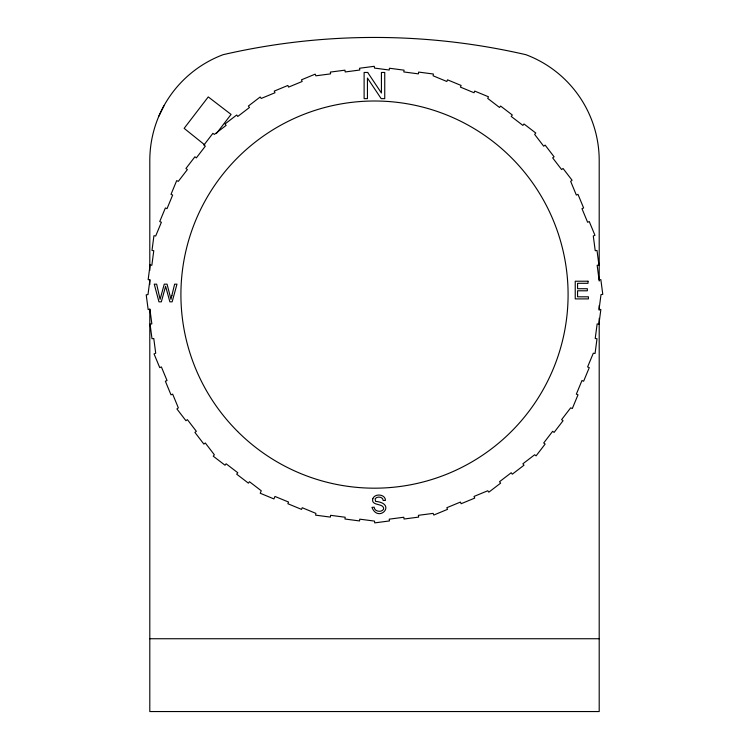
<?xml version="1.0" encoding="UTF-8"?>
<svg xmlns="http://www.w3.org/2000/svg" width="749" height="749" viewBox="0 0 749 749"><rect width="100%" height="100%" fill="white"/><g stroke="black" fill="none" stroke-linecap="round" stroke-linejoin="round"><path stroke-width="1.12" d="M158.891 116.104L163.891 105.862M216.367 133.594L231.076 114.428L208.259 96.911L184.142 128.351L204.767 144.922M149.8 638.738L599.2 638.738M599.2 281.025L599.2 160.52A113.062 113.062 0 0 0 525.92 54.696A673.37 673.37 0 0 0 223.08 54.696A113.062 113.062 0 0 0 149.8 160.52L149.8 270.492M599.2 305.508L599.2 310.273M599.2 318.372L599.2 711.55L149.8 711.55L149.8 309.019M149.8 279.789L149.8 284.536M150.072 265.043L148.152 279.639L149.931 279.873L147.993 294.591L146.214 294.825L148.152 309.543L149.931 309.309L151.85 323.905L150.072 324.139L151.991 338.735L153.779 338.501L155.708 353.219L154.051 353.903L159.734 367.619L161.391 366.935L167.027 380.529L165.37 381.222L170.997 394.817L172.663 394.133L178.337 407.849L176.914 408.945L185.949 420.723L187.381 419.627L196.341 431.302L194.909 432.398L203.868 444.073L205.301 442.977L214.336 454.755L213.24 456.178L225.018 465.223L226.114 463.79L237.789 472.75L236.693 474.183L248.378 483.142L249.473 481.719L261.251 490.754L260.212 493.245L273.928 498.928L274.967 496.437L288.562 502.064L287.878 503.731L301.529 509.386L302.221 507.719L315.872 513.383L315.638 515.162L330.356 517.1L330.599 515.321L345.186 517.241L344.952 519.02L359.548 520.939L359.782 519.16L374.5 521.098L374.734 522.877L389.452 520.939L389.218 519.16L403.814 517.241L404.048 519.02L418.644 517.1L418.401 515.321L433.128 513.383L433.811 515.04L447.528 509.357L446.844 507.7L460.438 502.064L461.122 503.731L474.726 498.094L474.033 496.437L487.749 490.754L488.844 492.177L500.622 483.142L499.527 481.719L511.211 472.75L512.307 474.183L523.982 465.223L522.886 463.79L534.664 454.755L536.087 455.851L545.132 444.073L543.699 442.977L552.659 431.302L554.091 432.398L563.051 420.723L561.619 419.627L570.663 407.849L572.32 408.533L578.003 394.817L576.337 394.133L581.973 380.529L583.63 381.222L589.266 367.619L587.609 366.935L593.292 353.219L595.071 353.453L597.009 338.735L595.221 338.501L597.15 323.905L598.928 324.139L600.848 309.543L599.069 309.309L601.007 294.591L602.786 294.357L600.848 279.639L599.069 279.873L597.15 265.277L598.928 265.043L597.009 250.456L595.221 250.69L593.292 235.972L594.949 235.28L589.266 221.564L587.609 222.256L581.973 208.653L583.63 207.969L578.003 194.365L576.337 195.058L570.663 181.342L572.086 180.247L563.051 168.469L561.619 169.564L552.659 157.889L554.091 156.794L545.132 145.109L543.699 146.205L534.664 134.427L535.76 133.004L523.982 123.969L522.886 125.392L511.211 116.432L512.307 115.009L500.622 106.049L499.527 107.472L487.749 98.437L488.442 96.771L474.726 91.088L474.033 92.754L460.438 87.118L461.122 85.461L447.528 79.825L446.844 81.491L433.128 75.808L433.362 74.02L418.644 72.082L418.401 73.87L403.814 71.951L404.048 70.163L389.452 68.243L389.218 70.022L374.5 68.084L374.266 66.305L359.548 68.243L359.782 70.022L345.186 71.951L344.952 70.163L330.356 72.082L330.599 73.87L315.872 75.808L315.189 74.142L301.473 79.825L302.156 81.491L288.562 87.118L287.878 85.461L274.274 91.088L274.967 92.754L261.251 98.437L260.156 97.005L248.378 106.049L249.473 107.472L237.789 116.432L236.693 115.009L225.018 123.969L226.114 125.392L214.336 134.427L212.913 133.331L203.868 145.109L205.301 146.205L196.341 157.889L194.909 156.794L185.949 168.469L187.381 169.564L178.337 181.342L176.68 180.649L170.997 194.365L172.663 195.058L167.027 208.653L165.37 207.969L159.734 221.564L161.391 222.256L155.708 235.972L153.929 235.738L151.991 250.456L153.779 250.69L151.85 265.277L150.072 265.043M372.815 498.656C370.68 506.521 384.087 502.635 383.638 509.048C381.718 512.803 374.35 511.679 374.163 507.185L371.953 507.382C378.376 523.551 397.569 503.59 375.567 501.362L375.127 498.778C377.065 495.978 383.085 496.615 383.245 500.529L385.492 500.36C385.314 494.097 374.856 493.132 372.815 498.656M171.858 295.518L170.978 299.366L167.074 284.161L164.246 284.161L160.089 299.366L156.653 284.161L154.257 284.161L158.947 301.838L161.335 301.838L165.604 286.296L169.883 301.838L172.139 301.838L176.979 284.161L174.629 284.161L171.858 295.518M367.675 72.456L364.117 72.456L364.117 98.643L367.441 98.643L367.441 78.065L381.194 98.643L384.743 98.643L384.743 72.456L381.419 72.456L381.419 93.016L367.675 72.456M588.012 281.221L575.232 281.221L575.232 298.898L588.424 298.898L588.424 296.81L577.573 296.81L577.573 290.79L587.356 290.79L587.356 288.721L577.573 288.721L577.573 283.309L588.012 283.309L588.012 281.221M237.62 431.48A193.579 193.579 0 0 0 561.488 344.699A193.579 193.579 0 0 0 324.401 107.603A193.579 193.579 0 0 0 237.62 431.48"/></g></svg>
